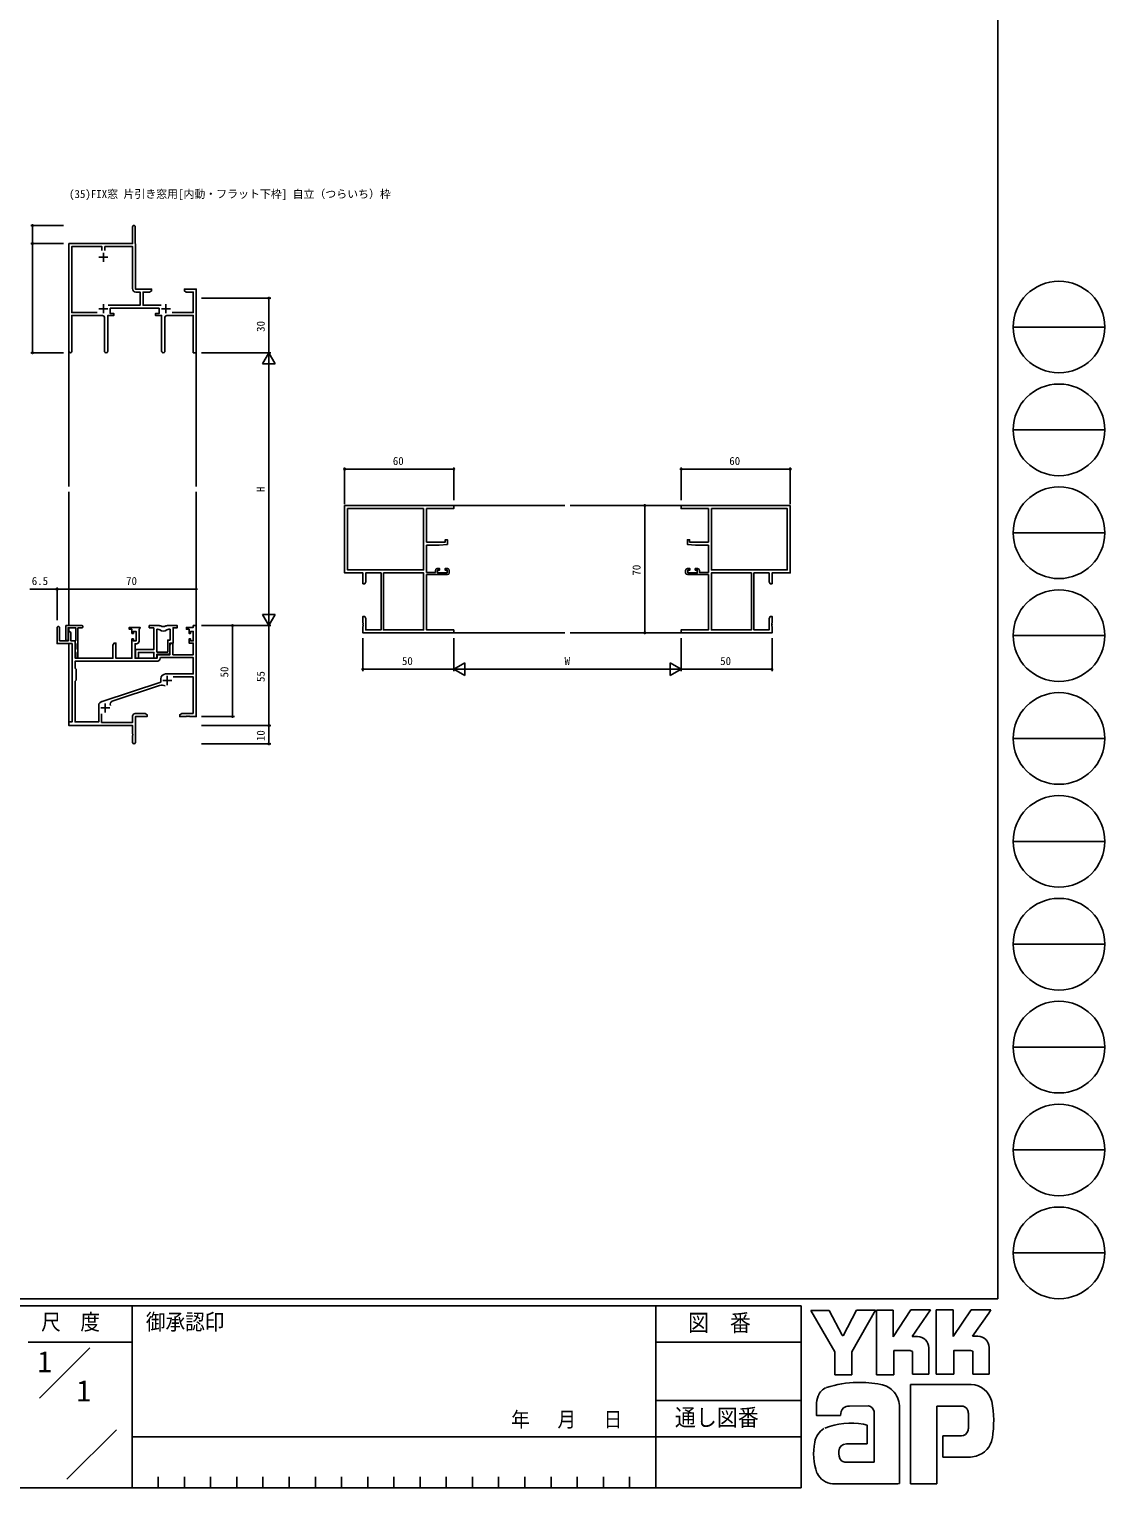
# Model space of a CAD drawing. Units: millimetres, scale not verified. Extents: x -1133 to 1134, y -806 to 806.
# Drawn here: x 542 to 1134, y -806 to -4 of the extents above; entities that cross this region are included whole.
import ezdxf
from ezdxf.enums import TextEntityAlignment as Align

# ---------------------------------------------------------------- set-up
doc = ezdxf.new("R2010")
doc.units = ezdxf.units.MM
doc.header["$LTSCALE"] = 4
for name, color, linetype in [('0-1_USER1', 3, 'Continuous'), ('0-2_YKK_11', 7, 'Continuous'), ('0-3_YKK_12', 2, 'Continuous'), ('0-4_YKK_D', 6, 'Continuous'), ('0-5_YKK_ZWAK', 7, 'Continuous')]:
    doc.layers.add(name, color=color, linetype=linetype)
doc.styles.add('ＭＳ ゴシック', font='')
doc.styles.get('ＭＳ ゴシック').set_extended_font_data('MS Gothic')

msp = doc.modelspace()

# ---------------------------------------------------------------- linework, layer by layer
at = {"layer": '0-2_YKK_11'}
for p, q in [((582.874, -126.818), (582.874, -131.818)), ((580.374, -129.318), (585.374, -129.318)), ((579.523, -159.688), (565.504, -159.688)), ((580.374, -157.618), (585.374, -157.618)), ((582.874, -155.118), (582.874, -160.118)), ((614.774, -157.618), (619.774, -157.618)), ((617.274, -155.118), (617.274, -160.118)), ((583.424, -180.868), (583.424, -162.318)), ((616.724, -162.318), (616.724, -180.868)), ((758.894, -267.448), (717.154, -267.448)), ((917.154, -267.448), (958.894, -267.448)), ((736.824, -302.818), (736.824, -334.188)), ((773.024, -301.518), (773.024, -302.818)), ((903.024, -301.518), (903.024, -302.818)), ((939.224, -302.818), (939.224, -334.188)), ((568.874, -333.018), (568.874, -349.218)), ((571.074, -333.018), (568.874, -333.018)), ((612.304, -346.418), (612.304, -333.818)), ((612.204, -351.448), (567.304, -351.448)), ((617.974, -359.518), (617.974, -364.518)), ((613.801, -364.823), (587.776, -373.391)), ((615.474, -362.018), (620.474, -362.018)), ((580.874, -374.368), (581.677, -373.766)), ((583.874, -374.618), (583.874, -379.618)), ((581.374, -377.118), (586.374, -377.118))]:
    msp.add_line(p, q, dxfattribs=at)
for points in [[(563.874, -181.003), (563.874, -121.818), (598.874, -121.818), (598.874, -112.568)], [(600.374, -112.568), (600.374, -121.723), (600.439, -121.871), (600.504, -122.018), (600.504, -146.818), (609.374, -146.818), (609.374, -147.818), (608.283, -148.448), (604.674, -148.448), (604.674, -155.688), (614.582, -155.688)], [(579.523, -159.688), (565.504, -159.688), (565.504, -123.448), (582.059, -123.448), (582.059, -125.618)], [(583.689, -125.619), (583.689, -123.448), (598.874, -123.448), (598.874, -146.548)], [(600.774, -148.448), (603.044, -148.448), (603.044, -155.688), (585.566, -155.688)], [(620.624, -159.688), (632.244, -159.688), (632.244, -148.448), (628.465, -148.448), (627.374, -147.818), (627.374, -146.818), (629.915, -146.818), (630.099, -146.938), (630.649, -146.938), (630.832, -146.818), (630.915, -146.818), (631.099, -146.938), (631.649, -146.938), (631.832, -146.818), (633.874, -146.818), (633.874, -181.818), (632.244, -181.818), (632.244, -161.318), (617.724, -161.318)], [(614.824, -180.868), (614.824, -161.318), (611.474, -161.318), (611.474, -160.318), (613.474, -160.318), (613.474, -157.318), (586.674, -157.318), (586.674, -160.318), (588.674, -160.318), (588.674, -161.318), (585.324, -161.318), (585.324, -180.868)], [(582.424, -161.318), (565.504, -161.318), (565.504, -181.003)], [(715.524, -265.818), (775.524, -265.818), (775.524, -267.448), (760.524, -267.448), (760.524, -285.918), (770.824, -285.918), (770.824, -284.618), (772.024, -284.618), (772.024, -287.225), (767.524, -287.618), (760.524, -287.618), (760.524, -302.618), (765.424, -302.618), (765.424, -301.518)], [(772.024, -303.818), (760.524, -303.818), (760.524, -334.188), (775.524, -334.188), (775.524, -335.818), (725.524, -335.818), (725.524, -332.277), (725.644, -332.093), (725.644, -331.543), (725.524, -331.36), (725.524, -331.277), (725.644, -331.093), (725.644, -330.543), (725.524, -330.36), (725.524, -326.818), (726.524, -326.818), (727.154, -327.91), (727.154, -334.188), (735.524, -334.188), (735.524, -302.818), (727.154, -302.818), (727.154, -307.727), (726.524, -308.818), (725.524, -308.818), (725.524, -302.818), (715.524, -302.818), (715.524, -265.818)], [(960.524, -265.818), (900.524, -265.818), (900.524, -267.448), (915.524, -267.448), (915.524, -285.918), (905.224, -285.918), (905.224, -284.618), (904.024, -284.618), (904.024, -287.225), (908.524, -287.618), (915.524, -287.618), (915.524, -302.618), (910.624, -302.618), (910.624, -301.518)], [(904.024, -303.818), (915.524, -303.818), (915.524, -334.188), (900.524, -334.188), (900.524, -335.818), (950.524, -335.818), (950.524, -332.277), (950.404, -332.093), (950.404, -331.543), (950.524, -331.36), (950.524, -331.277), (950.404, -331.093), (950.404, -330.543), (950.524, -330.36), (950.524, -326.818), (949.524, -326.818), (948.894, -327.91), (948.894, -334.188), (940.524, -334.188), (940.524, -302.818), (948.894, -302.818), (948.894, -307.727), (949.524, -308.818), (950.524, -308.818), (950.524, -302.818), (960.524, -302.818), (960.524, -265.818)], [(766.424, -300.518), (767.724, -300.518), (767.724, -301.318), (766.624, -301.318), (766.624, -302.818), (771.824, -302.818), (771.824, -301.318), (770.724, -301.318), (770.724, -300.518), (772.024, -300.518)], [(909.624, -300.518), (908.324, -300.518), (908.324, -301.318), (909.424, -301.318), (909.424, -302.818), (904.224, -302.818), (904.224, -301.318), (905.324, -301.318), (905.324, -300.518), (904.024, -300.518)], [(598.874, -396.003), (598.874, -392.277), (598.994, -392.093), (598.994, -391.543), (598.874, -391.36), (598.874, -386.818), (563.874, -386.818), (563.874, -384.818), (565.674, -384.818), (565.674, -341.718), (557.374, -341.718), (557.374, -333.018)], [(558.774, -333.018), (558.774, -340.118), (563.674, -340.118), (563.674, -335.718)], [(562.274, -339.518), (562.274, -331.818), (571.074, -331.818)], [(567.674, -349.218), (567.674, -346.577), (567.554, -346.393), (567.374, -346.118), (567.374, -345.218), (567.554, -344.943), (567.674, -344.76), (567.674, -341.777), (567.554, -341.593), (567.374, -341.318), (567.374, -340.418), (567.554, -340.143), (567.674, -339.96), (567.674, -333.018), (563.474, -333.018), (563.474, -339.518)], [(564.874, -335.718), (564.874, -340.118), (567.374, -340.118), (567.374, -349.818), (588.074, -349.818), (588.074, -342.631), (588.774, -341.418), (589.704, -341.418), (589.704, -349.818), (598.574, -349.818), (598.574, -339.118), (599.374, -339.118), (599.374, -340.218), (600.844, -340.218), (600.844, -335.018), (599.374, -335.018), (599.374, -336.118), (598.574, -336.118), (598.574, -333.818), (597.074, -333.818), (597.074, -332.818), (603.074, -332.818), (603.074, -333.318), (602.774, -333.618), (602.474, -333.918), (602.474, -340.348)], [(600.974, -341.848), (600.274, -341.848), (600.274, -349.818), (612.374, -349.818), (612.374, -347.818), (619.474, -347.818), (619.474, -342.631), (620.174, -341.418), (621.104, -341.418), (621.104, -347.818), (632.244, -347.818), (632.244, -341.418), (629.974, -341.418), (629.974, -339.118), (630.774, -339.118), (630.774, -340.218), (632.244, -340.218), (632.244, -335.018), (630.774, -335.018), (630.774, -336.118), (629.974, -336.118), (629.974, -333.818), (628.474, -333.818), (628.474, -332.818), (632.244, -332.818), (632.244, -331.818), (633.874, -331.818), (633.874, -381.818), (630.332, -381.818), (630.149, -381.698), (629.599, -381.698), (629.415, -381.818), (629.332, -381.818), (629.149, -381.698), (628.599, -381.698), (628.415, -381.818), (624.874, -381.818), (624.874, -380.818), (625.965, -380.188), (632.244, -380.188)], [(610.674, -333.018), (610.674, -344.918), (600.474, -344.918), (600.474, -346.46), (600.594, -346.643), (600.594, -347.193), (600.474, -347.377), (600.474, -347.46), (600.594, -347.643), (600.594, -348.193), (600.474, -348.377), (600.474, -349.818), (602.104, -349.818), (602.104, -346.548), (610.674, -346.548), (610.674, -349.818), (612.304, -349.818), (612.304, -347.618), (619.474, -347.618), (619.474, -341.418), (621.174, -341.418), (621.174, -333.018), (623.474, -333.018), (623.474, -331.818), (618.021, -331.818)], [(613.527, -331.818), (608.074, -331.818), (608.074, -333.018), (610.674, -333.018)], [(612.304, -346.418), (612.304, -333.818), (612.675, -333.818)], [(618.872, -333.818), (619.544, -333.818), (619.544, -339.788), (618.274, -339.788), (618.274, -346.418), (612.304, -346.418)], [(612.204, -351.448), (567.304, -351.448), (567.304, -355.248), (567.874, -355.818), (567.874, -361.818), (567.304, -362.388), (567.304, -384.818), (580.274, -384.818), (580.274, -375.568)], [(617.074, -358.418), (632.244, -358.418), (632.244, -349.448), (614.301, -349.448), (614.002, -349.734)], [(632.244, -380.188), (632.244, -360.048), (621.26, -360.048)], [(582.108, -373.541), (614.374, -362.918), (614.374, -361.118)], [(581.904, -380.405), (581.904, -385.018), (598.874, -385.018), (598.874, -381.688)], [(600.374, -380.188), (605.783, -380.188), (606.874, -380.818), (606.874, -381.818), (600.504, -381.818), (600.504, -396.003)]]:
    msp.add_lwpolyline(points, dxfattribs=at)
for points in [[(758.894, -267.448), (717.154, -267.448), (717.154, -301.188), (758.894, -301.188)], [(917.154, -267.448), (958.894, -267.448), (958.894, -301.188), (917.154, -301.188)], [(736.824, -302.818), (736.824, -334.188), (758.894, -334.188), (758.894, -302.818)], [(939.224, -302.818), (939.224, -334.188), (917.154, -334.188), (917.154, -302.818)]]:
    msp.add_lwpolyline(points, close=True, dxfattribs=at)
for centre, radius, start, end in [((599.624, -112.568), 0.75, 359.99999, 180.00001), ((600.774, -146.548), 1.9, 180.00001, 269.99999), ((582.424, -162.318), 1, 0.00001, 89.99999), ((617.724, -162.318), 1, 90.00001, 179.99999), ((564.689, -181.003), 0.815, 179.99999, 0.00001), ((584.374, -180.868), 0.95, 179.99999, 0.00001), ((615.774, -180.868), 0.95, 179.99999, 0.00001), ((766.424, -301.518), 1, 90.00001, 179.99999), ((772.024, -301.518), 1, 0.00001, 89.99999), ((772.024, -302.818), 1, 270.00001, 359.99999), ((904.024, -301.518), 1, 90.00001, 179.99999), ((904.024, -302.818), 1, 180.00001, 269.99999), ((909.624, -301.518), 1, 0.00001, 89.99999), ((558.074, -333.018), 0.7, 359.99999, 180.00001), ((564.274, -335.718), 0.6, 359.99999, 180.00001), ((571.074, -332.418), 0.6, 269.99999, 90.00001), ((612.675, -335.818), 2, 54.22519, 90.00004), ((613.527, -333.818), 2, 64.91237, 90.00001), ((615.774, -331.518), 3.3, 234.22517, 305.77483), ((615.774, -329.018), 3.3, 244.91238, 295.08762), ((618.021, -333.818), 2, 89.99997, 115.08762), ((618.872, -335.818), 2, 89.99996, 125.77481), ((562.874, -339.518), 0.6, 179.99999, 0.00001), ((600.974, -340.348), 1.5, 270.00001, 359.99999), ((568.274, -349.218), 0.6, 179.99999, 0.00001), ((612.204, -349.648), 1.8, 270.00001, 357.27059), ((617.074, -361.118), 2.7, 90.00001, 179.99999), ((615.208, -369.097), 4.5, 68.66068, 108.22312), ((581.774, -375.568), 1.5, 126.8699, 179.99999), ((582.577, -374.966), 1.5, 108.22318, 126.86992), ((588.339, -375.101), 1.8, 108.22315, 204.31379), ((600.374, -381.688), 1.5, 90.00001, 179.99999), ((599.689, -396.003), 0.815, 179.99999, 0.00001)]:
    msp.add_arc(centre, radius, start, end, dxfattribs=at)
at = {"layer": '0-3_YKK_12'}
for p, q in [((563.874, -181.003), (563.874, -255.318)), ((633.874, -181.003), (633.874, -255.318)), ((563.874, -258.318), (563.874, -331.818)), ((633.874, -258.318), (633.874, -332.118)), ((775.224, -265.818), (836.524, -265.818)), ((839.524, -265.818), (900.824, -265.818)), ((563.874, -333.018), (563.874, -335.271)), ((775.224, -335.818), (836.524, -335.818)), ((839.524, -335.818), (900.824, -335.818)), ((563.874, -341.718), (563.874, -385.118))]:
    msp.add_line(p, q, dxfattribs=at)
at = {"layer": '0-4_YKK_D'}
for p, q in [((560.874, -111.818), (542.874, -111.818)), ((543.874, -121.818), (543.874, -111.818)), ((560.874, -121.818), (542.874, -121.818)), ((560.874, -121.818), (542.874, -121.818)), ((543.874, -121.818), (543.874, -181.818)), ((636.874, -151.818), (674.874, -151.818)), ((673.874, -181.818), (673.874, -151.818)), ((560.874, -181.818), (542.874, -181.818)), ((636.874, -181.818), (674.874, -181.818)), ((636.874, -181.818), (674.874, -181.818)), ((673.874, -181.818), (670.374, -187.881)), ((673.874, -181.818), (677.374, -187.881)), ((673.874, -181.818), (673.874, -193.943)), ((670.374, -187.881), (677.374, -187.881)), ((673.874, -188.818), (673.874, -324.818)), ((715.524, -265.118), (715.524, -244.818)), ((715.524, -245.818), (775.524, -245.818)), ((775.524, -262.818), (775.524, -244.818)), ((900.524, -262.818), (900.524, -244.818)), ((900.524, -245.818), (960.524, -245.818)), ((960.524, -265.118), (960.524, -244.818)), ((897.524, -265.818), (879.524, -265.818)), ((880.524, -265.818), (880.524, -335.818)), ((557.374, -328.818), (557.374, -310.818)), ((563.874, -328.818), (563.874, -310.818)), ((563.874, -328.818), (563.874, -310.818)), ((563.874, -311.818), (633.874, -311.818)), ((633.874, -328.818), (633.874, -310.818)), ((673.874, -331.818), (673.874, -319.694)), ((673.874, -331.818), (670.374, -325.756)), ((677.374, -325.756), (670.374, -325.756)), ((673.874, -331.818), (677.374, -325.756)), ((636.874, -331.818), (674.874, -331.818)), ((636.874, -331.818), (654.874, -331.818)), ((636.874, -331.818), (674.874, -331.818)), ((653.874, -331.818), (653.874, -381.818)), ((673.874, -331.818), (673.874, -386.818)), ((897.524, -335.818), (879.524, -335.818)), ((725.524, -338.818), (725.524, -356.818)), ((775.524, -338.818), (775.524, -356.818)), ((775.524, -338.818), (775.524, -356.818)), ((900.524, -338.818), (900.524, -356.818)), ((900.524, -338.818), (900.524, -356.818)), ((950.524, -338.818), (950.524, -356.818)), ((775.524, -355.818), (781.586, -352.318)), ((781.586, -359.318), (781.586, -352.318)), ((900.524, -355.818), (894.462, -352.318)), ((894.462, -352.318), (894.462, -359.318)), ((725.524, -355.818), (775.524, -355.818)), ((775.524, -355.818), (781.586, -359.318)), ((775.524, -355.818), (787.648, -355.818)), ((782.524, -355.818), (893.524, -355.818)), ((900.524, -355.818), (888.4, -355.818)), ((900.524, -355.818), (894.462, -359.318)), ((900.524, -355.818), (950.524, -355.818)), ((636.874, -381.818), (654.874, -381.818)), ((636.874, -386.818), (674.874, -386.818)), ((636.874, -386.818), (674.874, -386.818)), ((673.874, -386.818), (673.874, -396.818)), ((636.874, -396.818), (674.874, -396.818))]:
    msp.add_line(p, q, dxfattribs=at)
msp.add_lwpolyline([(563.874, -311.818), (557.374, -311.818), (542.474, -311.818)], dxfattribs=at)
for centre in [(543.874, -111.818), (543.874, -121.818), (543.874, -121.818), (673.874, -151.818), (543.874, -181.818), (715.524, -245.818), (775.524, -245.818), (900.524, -245.818), (960.524, -245.818), (880.524, -265.818), (557.374, -311.818), (563.874, -311.818), (563.874, -311.818), (633.874, -311.818), (653.874, -331.818), (880.524, -335.818), (725.524, -355.818), (950.524, -355.818), (653.874, -381.818), (673.874, -386.818), (673.874, -386.818), (673.874, -396.818)]:
    msp.add_circle(centre, 0.425, dxfattribs=at)
at = {"layer": '0-5_YKK_ZWAK'}
for p, q in [((1074.6, 798.1), (1074.6, -701.9)), ((1083.104, -167.66), (1133.504, -167.66)), ((1083.104, -224.22), (1133.504, -224.22)), ((1083.104, -280.78), (1133.504, -280.78)), ((1083.104, -337.34), (1133.504, -337.34)), ((1083.104, -393.9), (1133.504, -393.9)), ((1083.104, -450.46), (1133.504, -450.46)), ((1083.104, -507.02), (1133.504, -507.02)), ((1083.104, -563.58), (1133.504, -563.58)), ((1083.104, -620.14), (1133.504, -620.14)), ((1083.104, -676.7), (1133.504, -676.7)), ((1074.6, -701.9), (-1125.4, -701.9)), ((966.6, -705.9), (-1125.4, -705.9)), ((598.6, -705.9), (598.6, -805.9)), ((886.599, -705.9), (886.599, -805.9)), ((966.6, -705.9), (966.6, -805.9)), ((984.977, -731.039), (971.848, -708.488)), ((971.848, -708.488), (981.888, -708.488)), ((981.888, -708.488), (989.07, -721.926)), ((996.989, -708.179), (989.687, -722.389)), ((1007.349, -708.179), (994.398, -731.116)), ((996.989, -708.179), (1007.349, -708.179)), ((1007.913, -743.704), (1007.913, -708.257)), ((1007.913, -708.257), (1017.103, -708.257)), ((1017.103, -722.824), (1026.757, -708.102)), ((1017.103, -708.257), (1017.103, -722.824)), ((1026.757, -708.102), (1037.685, -708.102)), ((1037.685, -708.102), (1027.572, -722.775)), ((1040.812, -743.395), (1040.812, -707.948)), ((1040.812, -707.948), (1050.156, -707.948)), ((1050.156, -722.781), (1059.964, -707.948)), ((1050.156, -707.948), (1050.156, -722.781)), ((1059.964, -707.948), (1070.776, -707.948)), ((1069.695, -709.801), (1060.775, -722.544)), ((1070.776, -707.948), (1069.695, -709.801)), ((541.412, -725.898), (598.6, -725.898)), ((547.658, -756.575), (575.353, -728.879)), ((886.599, -725.9), (966.6, -725.9)), ((989.07, -721.926), (989.687, -722.389)), ((1030.541, -722.775), (1027.572, -722.775)), ((1036.719, -728.953), (1036.719, -743.472)), ((1063.745, -722.544), (1060.775, -722.544)), ((1069.927, -728.953), (1069.927, -743.318)), ((984.977, -743.781), (984.977, -731.039)), ((994.398, -731.116), (994.398, -743.781)), ((1026.525, -730.421), (1017.412, -730.421)), ((1017.412, -730.421), (1017.412, -743.704)), ((1027.761, -730.884), (1026.525, -730.421)), ((1027.761, -743.472), (1027.761, -730.884)), ((1060.891, -743.318), (1060.891, -730.807)), ((994.398, -743.781), (984.977, -743.781)), ((1017.412, -743.704), (1007.913, -743.704)), ((1036.719, -743.472), (1027.761, -743.472)), ((1050.543, -743.395), (1040.812, -743.395)), ((1060.891, -743.173), (1061.036, -743.318)), ((1069.927, -743.318), (1060.891, -743.318)), ((1026.679, -749.033), (1026.679, -803.632)), ((1059.81, -749.033), (1026.679, -749.033)), ((886.599, -757.898), (966.6, -757.898)), ((1003.588, -760.771), (993.024, -760.971)), ((1020.656, -761.853), (1020.656, -803.555)), ((1041.044, -803.632), (1041.044, -760.926)), ((1041.044, -760.926), (1054.327, -760.926)), ((1006.678, -791.817), (1006.678, -764.015)), ((1058.523, -765.204), (1058.574, -772.73)), ((562.806, -801.172), (590.017, -773.96)), ((598.6, -777.9), (886.599, -777.9)), ((966.6, -777.898), (886.599, -777.898)), ((1000.808, -770.965), (1002.816, -771.429)), ((1002.816, -771.429), (1002.816, -781.7)), ((1054.636, -777.298), (1044.519, -777.298)), ((1044.519, -777.298), (1044.519, -789.114)), ((1002.816, -781.7), (991.404, -781.713)), ((990.614, -791.817), (1006.678, -791.817)), ((1005.442, -791.817), (1006.446, -791.817)), ((1006.678, -791.814), (1006.681, -791.817)), ((1044.519, -789.114), (1059.733, -789.114)), ((1059.733, -789.114), (1062.822, -788.419)), ((613, -799.9), (613, -805.9)), ((627.4, -799.9), (627.4, -805.9)), ((641.8, -799.9), (641.8, -805.9)), ((656.2, -799.9), (656.2, -805.9)), ((670.6, -799.9), (670.6, -805.9)), ((685, -799.9), (685, -805.9)), ((699.4, -799.9), (699.4, -805.9)), ((713.8, -799.9), (713.8, -805.9)), ((728.2, -799.9), (728.2, -805.9)), ((742.6, -799.9), (742.6, -805.9)), ((756.999, -799.9), (756.999, -805.9)), ((771.399, -799.9), (771.399, -805.9)), ((785.799, -799.9), (785.799, -805.9)), ((800.199, -799.9), (800.199, -805.9)), ((814.599, -799.9), (814.599, -805.9)), ((828.999, -799.9), (828.999, -805.9)), ((843.399, -799.9), (843.399, -805.9)), ((857.799, -799.9), (857.799, -805.9)), ((872.199, -799.9), (872.199, -805.9)), ((-1125.4, -805.9), (966.6, -805.9)), ((988.22, -803.787), (983.973, -803.787)), ((1019.729, -803.71), (988.22, -803.787)), ((1020.656, -803.555), (1019.729, -803.71)), ((1026.679, -803.632), (1038.804, -803.632)), ((1038.804, -803.632), (1041.044, -803.632))]:
    msp.add_line(p, q, dxfattribs=at)
for points in [[(1060.891, -730.807), (1059.656, -730.344), (1050.543, -730.344), (1050.543, -743.395)], [(988.22, -766.1), (974.937, -766.1), (974.937, -760.588)]]:
    msp.add_lwpolyline(points, dxfattribs=at)
for centre in [(1108.304, -167.66), (1108.304, -224.22), (1108.304, -280.78), (1108.304, -337.34), (1108.304, -393.9), (1108.304, -450.46), (1108.304, -507.02), (1108.304, -563.58), (1108.304, -620.14), (1108.304, -676.7)]:
    msp.add_circle(centre, 25.2, dxfattribs=at)
for centre, radius, start, end in [((1030.541, -728.954), 6.178, 0.00166, 89.99604), ((1063.744, -728.722), 6.178, 0.00166, 89.99604), ((982.618, -757.487), 6.982, 109.02127, 161.51264), ((997.235, -798.474), 50.514, 89.89165, 109.30848), ((998.718, -807.223), 59.281, 78.7801, 91.46938), ((1008.115, -761.604), 12.71, 40.66422, 80.31694), ((1007.483, -761.572), 13.176, 358.78059, 38.76563), ((1059.376, -761.444), 12.403, 14.44572, 87.08746), ((989.341, -760.659), 14.393, 158.41083, 179.71775), ((992.643, -765.816), 4.86, 85.50551, 126.78038), ((1002.189, -765.197), 4.642, 14.7552, 72.44995), ((1054.785, -764.412), 3.511, 16.43123, 96.91661), ((1012.788, -769.292), 59.6, 350.99027, 10.67625), ((994.244, -765.92), 6.027, 138.46382, 181.71359), ((1048.118, -766.493), 10.495, 4.93423, 17.03552), ((984.962, -782.836), 11.166, 121.82711, 169.08475), ((993.801, -808.34), 38.026, 79.38098, 112.05825), ((1054.639, -773.567), 3.731, 269.95468, 342.90145), ((1048.057, -771.731), 10.562, 343.6902, 354.75362), ((1005.025, -787.028), 31.664, 168.76372, 199.80079), ((993.978, -786.837), 6.767, 171.08203, 216.71923), ((991.428, -785.841), 4.128, 90.33953, 178.03639), ((1059.557, -776.6), 12.261, 285.44291, 349.90448), ((991.315, -787.514), 4.359, 230.9728, 260.75491), ((985, -792.879), 10.923, 207.31435, 263.59464)]:
    msp.add_arc(centre, radius, start, end, dxfattribs=at)

# ---------------------------------------------------------------- texts
at = {"layer": '0-1_USER1', "style": 'ＭＳ ゴシック'}
for s, height, p in [('(35)FIX窓 片引き窓用[内動・フラット下枠] 自立（つらいち）枠', 4.399, (563.978, -98.05)), ('1', 11.73, (546.6, -745.898)), ('1', 11.73, (568.124, -761.898))]:
    msp.add_text(s, height=height, dxfattribs=at).set_placement(p, align=Align.BOTTOM_LEFT)
at = {"layer": '0-4_YKK_D', "style": 'ＭＳ ゴシック'}
for s, p in [('30', (672.874, -170.338)), ('H', (672.874, -258.418)), ('70', (879.524, -304.338)), ('50', (652.874, -360.338)), ('55', (672.874, -362.838)), ('10', (672.874, -395.338))]:
    msp.add_text(s, height=4.399, rotation=90, dxfattribs=at).set_placement(p, align=Align.BOTTOM_LEFT)
for s, p in [('60', (742.004, -244.818)), ('60', (927.004, -244.818)), ('6.5', (543.474, -310.818)), ('70', (595.354, -310.818)), ('50', (747.004, -354.818)), ('W', (836.424, -354.818)), ('50', (922.004, -354.818))]:
    msp.add_text(s, height=4.399, dxfattribs=at).set_placement(p, align=Align.BOTTOM_LEFT)
at = {"layer": '0-5_YKK_ZWAK', "style": 'ＭＳ ゴシック', "width": 0.9}
for s, height, p in [('尺  度', 8.798, (548.635, -721.72)), ('御承認印', 8.798, (606.22, -721.708)), ('図\u3000番', 9.384, (904.308, -722.649)), ('通し図番', 9.384, (897.111, -774.713)), ('年   月   日', 8.293, (807.104, -774.955))]:
    msp.add_text(s, height=height, dxfattribs=at).set_placement(p, align=Align.BOTTOM_LEFT)

doc.saveas('drawing.dxf')
